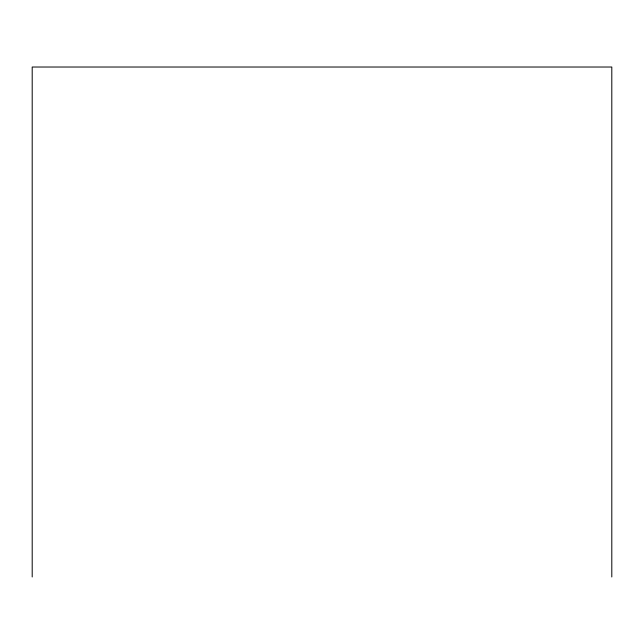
<?xml version="1.0" encoding="UTF-8"?>
<svg xmlns="http://www.w3.org/2000/svg" width="644" height="644" viewBox="0 0 644 644"><rect width="100%" height="100%" fill="white"/><g stroke="black" fill="none" stroke-linecap="round" stroke-linejoin="round"><path stroke-width="0.97" d="M611.8 576.976L611.8 67.024L32.2 67.024L32.2 576.976"/></g></svg>
